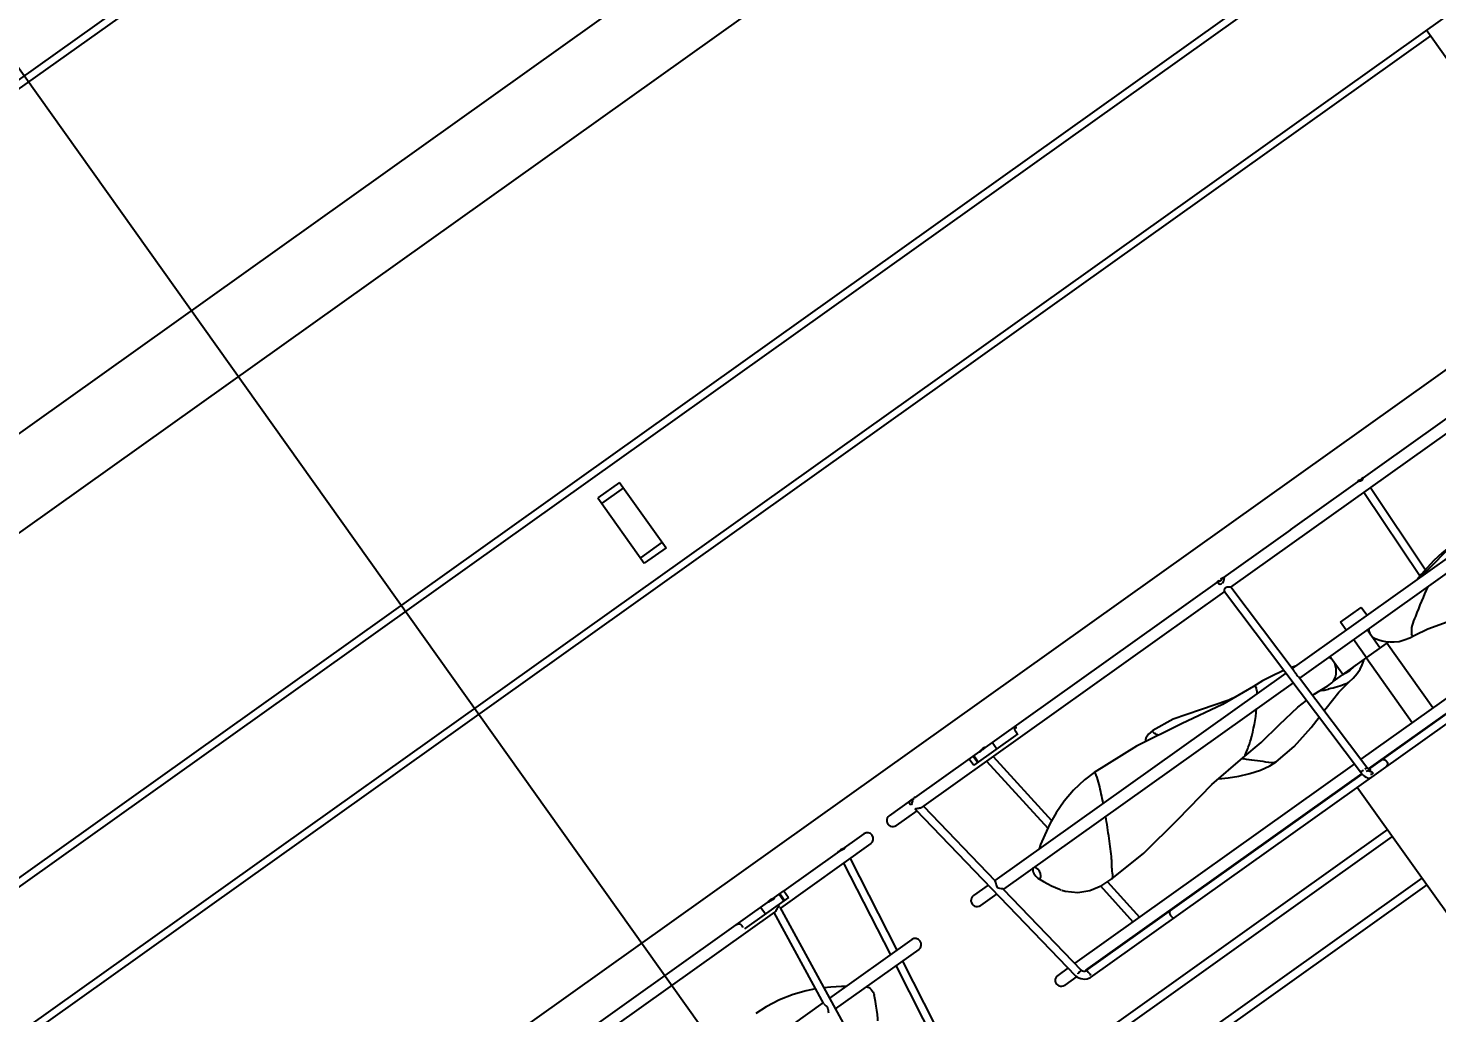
# Model space of a CAD drawing. Header units: feet. Extents: x 2321988 to 2329858, y 6722724 to 6730499.
# Drawn here: x 2326090.481 to 2326093.937, y 6726881.801 to 6726884.216 of the extents above; entities that cross this region are included whole.
import ezdxf

# ---------------------------------------------------------------- set-up
doc = ezdxf.new("R2010")
doc.units = ezdxf.units.FT
doc.header["$MEASUREMENT"] = 0
doc.header["$PDSIZE"] = 5
doc.layers.add('BESS Dimensions', color=3, linetype='Continuous')
doc.layers.add('C-BESS-EQUIPMENT', color=255, linetype='Continuous')
doc.styles.add('TG_DIMS', font='arial.ttf')
doc.dimstyles.new('TG-PROPOSED-ANNO', dxfattribs={"dimtxt": 0.1, "dimasz": 0.1, "dimexe": 0.05, "dimexo": 0.05, "dimgap": 0.02, "dimtad": 0, "dimtih": 1, "dimtoh": 1, "dimdsep": 46, "dimtxsty": 'TG_DIMS', "dimcen": 0, "dimclrd": 256, "dimclre": 256, "dimclrt": 256, "dimaunit": 1, "dimadec": 6, "dimazin": 2, "dimtfac": 1, "dimtofl": 0, "dimtmove": 1, "dimatfit": 3, "dimfxl": 1, "dimtolj": 1, "dimtzin": 0, "dimarcsym": 0})

# ---------------------------------------------------------------- blocks, each defined once
blk = doc.blocks.new('Midpoint Site Plan$0$A$Cc1a3344c')
at = {"linetype": 'Continuous'}
for p, q in [((2756.1, -1502.5), (2756.1, -2924.5)), ((2845, -1502.5), (2845, -2924.5)), ((2264.5, -1518.4), (2264.5, -2924.5)), ((3276.3, -2179.8), (3276.3, -1548.3)), ((2480, -1564.5), (2480, -2924.5)), ((2540.5, -1564.5), (2540.5, -2924.5)), ((2750.5, -1564.5), (2750.5, -2924.5)), ((3060.5, -1564.5), (2845, -1564.5)), ((2850.5, -1564.5), (2850.5, -3000.7)), ((3060.5, -1564.5), (3060.5, -2959.5)), ((3090.5, -1864), (3090.5, -1569.2)), ((2270, -1570.8), (2270, -2924.5)), ((3099.5, -1925.1), (3099.5, -1583.8)), ((3175.7, -1594), (3175.7, -1923)), ((3184.7, -1595), (3184.7, -1922.7)), ((3260.8, -1604.2), (3260.8, -1920.6)), ((3269.8, -1605.9), (3269.8, -1920.3)), ((3270.3, -1920.3), (3270.3, -1606.7)), ((3099.5, -1797), (3173.4, -1799.1)), ((3099.5, -1803), (3174.9, -1805.1)), ((3208.1, -1838.1), (3208.6, -1833.9)), ((3201.3, -1903.8), (3201.3, -1852.7)), ((3090.5, -1864), (3090.5, -1925.3)), ((3175.7, -1854.5), (3168.4, -1854.5)), ((3168.4, -1873.5), (3168.4, -1854.5)), ((3201.3, -1860.7), (3184.7, -1860.7)), ((3260.8, -1854.5), (3201.3, -1854.5)), ((3175.7, -1873.5), (3168.4, -1873.5)), ((3201.3, -1873.2), (3184.7, -1873.2)), ((3260.8, -1873.5), (3201.3, -1873.5)), ((3201.3, -1894.8), (3184.7, -1894.8)), ((3200.9, -1920.8), (3201.7, -1908.9)), ((3201.3, -1919.8), (3201.3, -1915.3)), ((3090.4, -1925.3), (3090.7, -1925.3)), ((3099.5, -1925), (3178.1, -1922.9)), ((3099.5, -1931), (3268.3, -1926.4)), ((3175.7, -1919.9), (3174.9, -1923)), ((3183.4, -1922.7), (3268.1, -1920.4)), ((3201, -1922.3), (3200.9, -1920.8)), ((3201.3, -1919.8), (3201, -1919.8)), ((3260.8, -1926.6), (3260.8, -2183.4)), ((3269.8, -1926.3), (3269.8, -2179.8)), ((3270.3, -2179.8), (3270.3, -1926.3)), ((3090.5, -1931.3), (3090.5, -2209.3)), ((3090.6, -1931.3), (3091.1, -1931.3)), ((3099.5, -1930.9), (3099.5, -2209.1)), ((3175.7, -1929), (3175.7, -2196)), ((3184.7, -1928.7), (3184.7, -2194.7)), ((3468.4, -1935), (3276.3, -1935)), ((3315.1, -1935), (3315.1, -2553)), ((3321.5, -1935), (3321.5, -2553)), ((3359.6, -1935), (3359.6, -2553)), ((3365.9, -1935), (3365.9, -2553)), ((3170.4, -1946.4), (3169.9, -1954.3)), ((3169.9, -1954.3), (3169.9, -1954.3)), ((3269.8, -1954), (3270.3, -1954)), ((3208.7, -1991.9), (3208.7, -1991.9)), ((3153, -2034.8), (3153, -2034.8)), ((3155.4, -2043.3), (3156.7, -2044)), ((3155.4, -2051.7), (3153, -2088.8)), ((3096.5, -2118.5), (3096.5, -2158.9)), ((3225.3, -2128.1), (3260.8, -2123.9)), ((3090.5, -2137.7), (3096.5, -2137.7)), ((3099.5, -2143.4), (3163.9, -2135.6)), ((3224.9, -2134.2), (3260.8, -2129.9)), ((3090.1, -2146), (3090.1, -2146.3)), ((3090.2, -2144.5), (3090.6, -2144.5)), ((3099.5, -2149.4), (3166.9, -2141.3)), ((3090.5, -2154.7), (3096.5, -2154.7)), ((3090.5, -2155.4), (3096.5, -2155.4)), ((3090.5, -2158.9), (3096.5, -2158.9)), ((3184.7, -2167.4), (3184.7, -2167.5)), ((3193, -2168.8), (3193.8, -2168.2)), ((3098, -2213.7), (3268.7, -2188.3)), ((3184.6, -2194.7), (3267.8, -2182.4)), ((3260.8, -2189.5), (3260.8, -2199)), ((3268.7, -2188.1), (3268.7, -2188.3)), ((3269.8, -2187.9), (3269.8, -2199)), ((3099.5, -2207.4), (3176.1, -2196)), ((3184.7, -2200.8), (3184.7, -2215.7)), ((3090.1, -2208.8), (3090.4, -2208.7)), ((3090.1, -2208.9), (3090.1, -2208.8)), ((3175.7, -2202.1), (3175.7, -2215.7)), ((3090.5, -2212.8), (3090.5, -2232.3)), ((3091, -2214.7), (3093.2, -2214.4)), ((3091, -2214.5), (3091, -2214.7)), ((3099.5, -2213.4), (3099.5, -2232.3)), ((2770.5, -2252), (2830.5, -2252)), ((2770.5, -2252), (2770.5, -2272)), ((2775.5, -2252), (2775.5, -2272)), ((2825.5, -2252), (2825.5, -2272)), ((2830.5, -2252), (2830.5, -2272)), ((3090.5, -2255.7), (3090.5, -2329.2)), ((3099.5, -2255.7), (3099.5, -2338.6)), ((2770.5, -2272), (2830.5, -2272)), ((3099.5, -2274.7), (3175.7, -2286)), ((3175.7, -2272.4), (3175.7, -2347.9)), ((3184.7, -2272.4), (3184.7, -2349)), ((3090.1, -2279.1), (3090.1, -2279.3)), ((3090.1, -2279.3), (3090.4, -2279.4)), ((3099.5, -2280.7), (3175.7, -2292)), ((3184.6, -2293.4), (3260.8, -2304.7)), ((3184.7, -2287.3), (3260.8, -2298.6)), ((3184.7, -2320.6), (3184.7, -2320.7)), ((3197.5, -2321.3), (3193, -2319.3)), ((3090.5, -2329.2), (3096.5, -2329.2)), ((3090.5, -2624), (3090.5, -2329.2)), ((3090.5, -2332.7), (3096.5, -2332.7)), ((3090.5, -2333.4), (3096.5, -2333.4)), ((3096.5, -2329.2), (3096.5, -2369.6)), ((3098.6, -2338.6), (3268.6, -2359.1)), ((3090.1, -2342), (3090.1, -2341.8)), ((3090.2, -2343.6), (3090.4, -2343.6)), ((3099.4, -2344.7), (3176.4, -2354)), ((3099.5, -2685.1), (3099.5, -2343.8)), ((3090.5, -2350.4), (3096.5, -2350.4)), ((3175.7, -2354), (3175.7, -2683))]:
    blk.add_line(p, q, dxfattribs=at)
for points in [[(3169.9, -1768.9), (3171, -1778.7), (3173.6, -1793.1), (3175.7, -1805.2)], [(3169.9, -1773.8), (3170.4, -1781.6), (3171.5, -1789.9), (3172.9, -1797.1), (3174.4, -1803.3), (3175.7, -1808.1)], [(3208.6, -1833.9), (3210.4, -1823.2), (3214.6, -1808.4), (3219.8, -1791.1), (3224, -1772.4)], [(3193.3, -1859.5), (3194.2, -1859), (3195.9, -1857.9), (3197.8, -1856.3), (3199.8, -1854.4), (3201.8, -1852.1), (3203.8, -1849.3), (3205.6, -1846.1), (3207, -1842.4), (3208.1, -1838.1)], [(3208.6, -1894.1), (3208.1, -1890), (3207, -1885.7), (3205.6, -1882), (3203.8, -1878.8), (3201.8, -1876), (3201.3, -1875.4)], [(3215.2, -1921.9), (3214.6, -1919.7), (3210.4, -1904.9), (3208.6, -1894.1)], [(3173.4, -1929), (3172.9, -1931), (3171.5, -1938.2), (3170.4, -1946.4)], [(3208.7, -1991.9), (3207.2, -1974.1), (3204.3, -1955.2), (3201.8, -1936.4), (3201.3, -1928.3)], [(3225.5, -1973.3), (3224, -1955.7), (3219.8, -1937), (3217, -1927.8)], [(3169.9, -1954.3), (3167.3, -1981.2), (3161.4, -2014.6), (3155.4, -2051.7)], [(3168.5, -1969.2), (3167.5, -1975.4), (3161, -1996.8), (3154.8, -2017.5), (3153, -2034.8)], [(3210.9, -2015.9), (3214.6, -2009.5), (3218.2, -2002.2), (3221.4, -1994.4), (3223.8, -1986.4), (3225.2, -1978.8), (3225.5, -1973.3)], [(3225.5, -2124.3), (3223.7, -2093.5), (3218, -2058.1), (3211.5, -2022.3), (3208.7, -1991.9)], [(3153, -2034.8), (3153.3, -2038.9), (3154.7, -2042.5), (3155.4, -2043.3)], [(3153, -2088.8), (3153.4, -2098), (3154.9, -2109), (3157.6, -2119.5), (3161.1, -2129.3), (3165.1, -2138.1), (3169.5, -2145.9), (3173.8, -2152.7), (3175.7, -2155.3)], [(3210.7, -2159.5), (3212.8, -2157.8), (3219.2, -2150.8), (3223.2, -2142.6), (3225.1, -2133.1), (3225.5, -2124.3)], [(3193, -2168.8), (3197.5, -2166.8), (3200.8, -2165.3), (3203.6, -2163.9), (3206.4, -2162.3), (3209.1, -2160.6), (3210.3, -2159.7)], [(3269.5, -2181.5), (3270.1, -2180.7), (3270.3, -2179.8)], [(3267.8, -2182.4), (3268.7, -2182.1), (3269.5, -2181.5)], [(3210.3, -2328.3), (3209.1, -2327.4), (3206.4, -2325.7), (3203.6, -2324.2), (3200.8, -2322.8), (3197.5, -2321.3)], [(3175.7, -2332.7), (3173.8, -2335.4), (3169.5, -2342.2), (3166.9, -2346.8)], [(3163.9, -2352.5), (3161.1, -2358.8), (3157.6, -2368.5), (3154.9, -2379.1), (3153.4, -2390.1), (3153, -2399.3)]]:
    blk.add_lwpolyline(points, dxfattribs=at)
for centre, radius, start, end in [((3165, -1889), 36.8, 350.9202, 9.4861), ((3189.3, -1907.3), 12.5, 90, 111.8416), ((3030.6, -1837), 188.1, 335.1322, 336.6087), ((3056.3, -1848.2), 160.1, 336.6277, 337.3306), ((3276.1, -1926.1), 7.17, 124.5594, 126.9212), ((3172, -1954.4), 2.07, 175.8494, 178.0957), ((2977.4, -1750.9), 334.6, 313.7264, 313.9487), ((3154, -2034.8), 0.977, 180.2717, 181.9231), ((3267.4, -2118.6), 10.4, 283.5059, 286.3617), ((3151.5, -2140), 61.7, 186.0522, 187.4129), ((3156, -2140.6), 65.8, 184.5504, 184.7088), ((3265.3, -2199), 4.5, 180, 0), ((3180.2, -2215.7), 4.5, 180, 0), ((3095, -2232.3), 4.5, 180, 0), ((3095, -2255.7), 4.5, 0, 180), ((3180.2, -2272.4), 4.5, 0, 180), ((3151.5, -2348.1), 61.7, 172.5871, 173.9478)]:
    blk.add_arc(centre, radius, start, end, dxfattribs=at)
for points, knots in [([(3090.1, -1801.4), (3091.2, -1801), (3091.4, -1798.9), (3090.2, -1796), (3090.3, -1798.2), (3090.4, -1798.8)], [0, 0, 0, 0, 0.549884, 0.703753, 1, 1, 1, 1]), ([(3090.1, -1801.4), (3090.8, -1801.1), (3091.1, -1799.1), (3091, -1797.5), (3090.5, -1796.9)], [0, 0, 0, 0, 0.515776, 1, 1, 1, 1]), ([(3090.1, -1800.3), (3090.1, -1800.7), (3090.1, -1801.3), (3090.2, -1802), (3090.3, -1802.2)], [0, 0, 0, 0, 0.54169, 1, 1, 1, 1]), ([(3090.3, -1802.2), (3090.3, -1802.3), (3090.4, -1802.3), (3090.4, -1802.4), (3090.4, -1802.4)], [0, 0, 0, 0, 0.515068, 1, 1, 1, 1]), ([(3090.4, -1802.4), (3090.4, -1802.4), (3090.4, -1802.5), (3090.4, -1802.6), (3090.5, -1802.6)], [0, 0, 0, 0, 0.533139, 1, 1, 1, 1]), ([(3184.6, -1804.7), (3188.5, -1811.9), (3195.4, -1821.9), (3202.5, -1833.6), (3206.6, -1835.4)], [0, 0, 0, 0, 0.642262, 1, 1, 1, 1]), ([(3206.6, -1835.4), (3206.9, -1835.5), (3207.3, -1835.7), (3207.7, -1835.6), (3207.9, -1835.6)], [0, 0, 0, 0, 0.56499, 1, 1, 1, 1]), ([(3207.9, -1835.6), (3208.1, -1835.5), (3208.6, -1834.9), (3208.6, -1834.3), (3208.6, -1833.9)], [0, 0, 0, 0, 0.408501, 1, 1, 1, 1]), ([(3189.3, -1860.7), (3190, -1860.7), (3191.4, -1860.5), (3192.7, -1859.9), (3193.3, -1859.5)], [0, 0, 0, 0, 0.487518, 1, 1, 1, 1]), ([(3208.6, -1894.1), (3208.7, -1895), (3207.9, -1900.5), (3205.8, -1905.6), (3204, -1909.9)], [0, 0, 0, 0, 0.153674, 1, 1, 1, 1]), ([(3270.3, -1908.1), (3270.3, -1906.9), (3273.1, -1904.6), (3276.3, -1906.8), (3276.3, -1908.1)], [0, 0, 0, 0, 0.477203, 1, 1, 1, 1]), ([(3090.1, -1927.8), (3090.1, -1927.4), (3090.1, -1926.7), (3090.3, -1926), (3090.4, -1925.7)], [0, 0, 0, 0, 0.554163, 1, 1, 1, 1]), ([(3090.1, -1926.6), (3090.8, -1926.9), (3091.1, -1929), (3091, -1930.6), (3090.5, -1931.2)], [0, 0, 0, 0, 0.515776, 1, 1, 1, 1]), ([(3090.1, -1926.6), (3091.2, -1927.1), (3091.4, -1929.1), (3090.2, -1932.1), (3090.3, -1929.9), (3090.4, -1929.3)], [0, 0, 0, 0, 0.549884, 0.703753, 1, 1, 1, 1]), ([(3090.4, -1925.7), (3090.4, -1925.7), (3090.4, -1925.6), (3090.4, -1925.5), (3090.5, -1925.5)], [0, 0, 0, 0, 0.533139, 1, 1, 1, 1]), ([(3090.5, -1925.4), (3090.6, -1925.3), (3090.9, -1925.4), (3090.8, -1925.8), (3090.8, -1926)], [0, 0, 0, 0, 0.207721, 1, 1, 1, 1]), ([(3090.5, -1925.5), (3090.5, -1925.5), (3090.5, -1925.4), (3090.5, -1925.4), (3090.5, -1925.4)], [0, 0, 0, 0, 0.544357, 1, 1, 1, 1]), ([(3091.2, -1925.3), (3091.1, -1925.3), (3090.9, -1925.1), (3090.7, -1925.2), (3090.7, -1925.3)], [0, 0, 0, 0, 0.680911, 1, 1, 1, 1]), ([(3090.8, -1926), (3090.8, -1926.2), (3090.7, -1926.6), (3090.7, -1927.1), (3090.7, -1927.3)], [0, 0, 0, 0, 0.424985, 1, 1, 1, 1]), ([(3093.6, -1928.7), (3093.6, -1928), (3092.7, -1926.7), (3091.8, -1925.7), (3091.2, -1925.3)], [0, 0, 0, 0, 0.51019, 1, 1, 1, 1]), ([(3099.5, -1925.1), (3099.5, -1925.6), (3098.2, -1926.4), (3097.7, -1927.8), (3097.7, -1928.6)], [0, 0, 0, 0, 0.375311, 1, 1, 1, 1]), ([(3183.2, -1923.1), (3182.5, -1922.9), (3180.9, -1922.9), (3179.3, -1923), (3178.5, -1923.2)], [0, 0, 0, 0, 0.452014, 1, 1, 1, 1]), ([(3268.1, -1920.4), (3268.4, -1920.4), (3268.9, -1920.3), (3269.3, -1920.1), (3269.6, -1920)], [0, 0, 0, 0, 0.493582, 1, 1, 1, 1]), ([(3268.1, -1920.6), (3268.2, -1920.5), (3269.2, -1920.8), (3268.4, -1921.8), (3268.4, -1922.5)], [0, 0, 0, 0, 0.126655, 1, 1, 1, 1]), ([(3268.7, -1923.9), (3268.7, -1924.4), (3268.6, -1925.2), (3268.4, -1925.9), (3268.3, -1926.2)], [0, 0, 0, 0, 0.579335, 1, 1, 1, 1]), ([(3268.3, -1926.4), (3268.6, -1926.4), (3269.1, -1926.4), (3269.5, -1926.4), (3269.8, -1926.4)], [0, 0, 0, 0, 0.512247, 1, 1, 1, 1]), ([(3269.6, -1920), (3269.6, -1920), (3269.8, -1920), (3269.9, -1919.9), (3269.9, -1919.9)], [0, 0, 0, 0, 0.504818, 1, 1, 1, 1]), ([(3269.9, -1919.9), (3270.3, -1919.7), (3270.8, -1919.1), (3271.6, -1919.6), (3271.6, -1919.8)], [0, 0, 0, 0, 0.641522, 1, 1, 1, 1]), ([(3270.3, -1922.4), (3270.3, -1922), (3270.7, -1921.2), (3271.4, -1920.6), (3271.8, -1920.3)], [0, 0, 0, 0, 0.436344, 1, 1, 1, 1]), ([(3272, -1920.2), (3272.7, -1919.7), (3274.8, -1918.2), (3274.6, -1920.7), (3274.3, -1921.3)], [0, 0, 0, 0, 0.555633, 1, 1, 1, 1]), ([(3090.6, -1931.1), (3090.6, -1931.1), (3090.6, -1931.2), (3090.5, -1931.2), (3090.5, -1931.2)], [0, 0, 0, 0, 0.544357, 1, 1, 1, 1]), ([(3090.7, -1930.7), (3090.7, -1930.8), (3090.7, -1930.9), (3090.6, -1931), (3090.6, -1931.1)], [0, 0, 0, 0, 0.547631, 1, 1, 1, 1]), ([(3091, -1928.8), (3091, -1929.2), (3090.9, -1929.8), (3090.8, -1930.5), (3090.7, -1930.7)], [0, 0, 0, 0, 0.54169, 1, 1, 1, 1]), ([(3091.4, -1931.1), (3091.5, -1931.1), (3091.7, -1931.1), (3091.9, -1931.1), (3092, -1931.1)], [0, 0, 0, 0, 0.486368, 1, 1, 1, 1]), ([(3092, -1931.1), (3092.4, -1931), (3093.3, -1930.4), (3093.4, -1929.3), (3093.3, -1928.9)], [0, 0, 0, 0, 0.47221, 1, 1, 1, 1]), ([(3097.7, -1928.6), (3097.7, -1929.2), (3098.2, -1930.2), (3099, -1931), (3099.4, -1931)], [0, 0, 0, 0, 0.6037, 1, 1, 1, 1]), ([(3170.7, -1953.2), (3170.5, -1953.3), (3170, -1953.5), (3169.9, -1954), (3169.9, -1954.2)], [0, 0, 0, 0, 0.47754, 1, 1, 1, 1]), ([(3171.9, -1953.3), (3171.7, -1953.2), (3171.3, -1953.2), (3170.9, -1953.2), (3170.7, -1953.2)], [0, 0, 0, 0, 0.559093, 1, 1, 1, 1]), ([(3175.7, -1955.1), (3175, -1954.7), (3173.8, -1954), (3172.5, -1953.5), (3171.9, -1953.3)], [0, 0, 0, 0, 0.574028, 1, 1, 1, 1]), ([(3208.7, -1991.9), (3208.6, -1990.1), (3205.9, -1985.6), (3198.5, -1975.4), (3190.6, -1967.3), (3184.7, -1962.1)], [0, 0, 0, 0, 0.13775, 0.381954, 1, 1, 1, 1]), ([(3225.5, -1973.3), (3225.5, -1975.8), (3218.5, -1982), (3213.7, -1987.9), (3209.7, -1991.8)], [0, 0, 0, 0, 0.314118, 1, 1, 1, 1]), ([(3153.2, -2035.3), (3153.2, -2035.2), (3153.1, -2035.1), (3153, -2034.9), (3153, -2034.9)], [0, 0, 0, 0, 0.466551, 1, 1, 1, 1]), ([(3155.7, -2034.9), (3155.2, -2035.1), (3154.4, -2035.4), (3153.4, -2035.5), (3153.2, -2035.3)], [0, 0, 0, 0, 0.655342, 1, 1, 1, 1]), ([(3158.4, -2033.5), (3157.9, -2033.8), (3157, -2034.3), (3156.1, -2034.7), (3155.7, -2034.9)], [0, 0, 0, 0, 0.548004, 1, 1, 1, 1]), ([(3153.2, -2088.5), (3153.2, -2088.5), (3153.1, -2088.6), (3153, -2088.7), (3153, -2088.8)], [0, 0, 0, 0, 0.518296, 1, 1, 1, 1]), ([(3155.7, -2088.7), (3155.2, -2088.6), (3154.4, -2088.4), (3153.5, -2088.4), (3153.2, -2088.5)], [0, 0, 0, 0, 0.649122, 1, 1, 1, 1]), ([(3175.7, -2096.6), (3173.5, -2095.6), (3167, -2092.8), (3160.4, -2089.9), (3155.7, -2088.7)], [0, 0, 0, 0, 0.326171, 1, 1, 1, 1]), ([(3225.5, -2124.3), (3225.5, -2122.8), (3219.7, -2120.2), (3212.5, -2114.7), (3199.2, -2108), (3189.8, -2103.2), (3184.7, -2100.8)], [0, 0, 0, 0, 0.093408, 0.319517, 0.640523, 1, 1, 1, 1]), ([(3096.5, -2118.5), (3095.3, -2118.8), (3093.6, -2118.9), (3091, -2117.8), (3091.7, -2116.6), (3092.1, -2116.3)], [0, 0, 0, 0, 0.578801, 0.785243, 1, 1, 1, 1]), ([(3090.1, -2146), (3090.3, -2147.4), (3091.2, -2151.8), (3090.8, -2147.2), (3090.8, -2146), (3090.2, -2144.1), (3090.3, -2145.4), (3090.4, -2145.8)], [0, 0, 0, 0, 0.374031, 0.563508, 0.84829, 0.881741, 1, 1, 1, 1]), ([(3090.1, -2145.2), (3090.1, -2145.4), (3090.1, -2145.8), (3090.1, -2146.3), (3090.2, -2146.5)], [0, 0, 0, 0, 0.411635, 1, 1, 1, 1]), ([(3090.3, -2148), (3090.4, -2148.2), (3090.4, -2148.7), (3090.5, -2149.2), (3090.5, -2149.4)], [0, 0, 0, 0, 0.525046, 1, 1, 1, 1]), ([(3184.6, -2167.3), (3184.6, -2167.4), (3184.7, -2167.4), (3184.7, -2167.5), (3184.7, -2167.5)], [0, 0, 0, 0, 0.49108, 1, 1, 1, 1]), ([(3185.6, -2165.5), (3185.4, -2165.6), (3185.1, -2165.8), (3184.9, -2166), (3184.7, -2166.1)], [0, 0, 0, 0, 0.54064, 1, 1, 1, 1]), ([(3193.8, -2168.2), (3194.1, -2167.9), (3194.3, -2166.9), (3193.4, -2166.4), (3193, -2166.1)], [0, 0, 0, 0, 0.420988, 1, 1, 1, 1]), ([(3270.3, -2179.8), (3270.3, -2178.8), (3272.3, -2179.2), (3275, -2178.3), (3274.5, -2179.3), (3274.3, -2179.4)], [0, 0, 0, 0, 0.577911, 0.858667, 1, 1, 1, 1]), ([(3267.8, -2182.6), (3268, -2183.1), (3268.2, -2184.2), (3268.5, -2185.3), (3268.5, -2185.9)], [0, 0, 0, 0, 0.496562, 1, 1, 1, 1]), ([(3268.5, -2185.9), (3268.5, -2185.9), (3268.4, -2186), (3268.4, -2185.9), (3268.4, -2185.9)], [0, 0, 0, 0, 0.47054, 1, 1, 1, 1]), ([(3184.5, -2194.8), (3183.5, -2195.9), (3181, -2199), (3177.9, -2196.2), (3176.2, -2196)], [0, 0, 0, 0, 0.463877, 1, 1, 1, 1]), ([(3090.1, -2208.9), (3090.2, -2209), (3090.2, -2209.3), (3090.3, -2209.6), (3090.3, -2209.8)], [0, 0, 0, 0, 0.388671, 1, 1, 1, 1]), ([(3090.3, -2209.8), (3090.5, -2210.4), (3090.6, -2210.6), (3090.8, -2212.4), (3090.7, -2212.2)], [0, 0, 0, 0, 0.753865, 1, 1, 1, 1]), ([(3090.3, -2211.2), (3090.3, -2211.2), (3090.3, -2211.1), (3090.3, -2211.2), (3090.4, -2211.2)], [0, 0, 0, 0, 0.629066, 1, 1, 1, 1]), ([(3090.5, -2212.7), (3090.5, -2212.4), (3090.4, -2211.9), (3090.3, -2211.4), (3090.3, -2211.2)], [0, 0, 0, 0, 0.607668, 1, 1, 1, 1]), ([(3090.4, -2211.2), (3090.4, -2211.2), (3090.4, -2211.2), (3090.4, -2211.2), (3090.4, -2211.2)], [0, 0, 0, 0, 0.448857, 1, 1, 1, 1]), ([(3091.2, -2211.3), (3091, -2211.1), (3090.6, -2210.7), (3090.7, -2210), (3090.9, -2209.9)], [0, 0, 0, 0, 0.629016, 1, 1, 1, 1]), ([(3092.1, -2212.3), (3091.9, -2212.1), (3091.6, -2211.8), (3091.4, -2211.5), (3091.2, -2211.3)], [0, 0, 0, 0, 0.51379, 1, 1, 1, 1]), ([(3098.9, -2211.1), (3098.7, -2211.6), (3098.3, -2212.4), (3097.7, -2213.2), (3097.7, -2213.5)], [0, 0, 0, 0, 0.621916, 1, 1, 1, 1]), ([(3099.5, -2209.1), (3099.5, -2209.4), (3099.4, -2210.1), (3099.1, -2210.8), (3098.9, -2211.1)], [0, 0, 0, 0, 0.466154, 1, 1, 1, 1]), ([(3090.9, -2214.5), (3090.9, -2214.3), (3090.7, -2213.7), (3090.6, -2213.1), (3090.5, -2212.7)], [0, 0, 0, 0, 0.392016, 1, 1, 1, 1]), ([(3092.8, -2213.1), (3092.7, -2212.9), (3092.4, -2212.7), (3092.2, -2212.4), (3092.1, -2212.3)], [0, 0, 0, 0, 0.486979, 1, 1, 1, 1]), ([(3093.3, -2213.7), (3093.3, -2213.6), (3093.1, -2213.4), (3092.9, -2213.2), (3092.8, -2213.1)], [0, 0, 0, 0, 0.458734, 1, 1, 1, 1]), ([(3093.6, -2214.1), (3093.6, -2214.1), (3093.5, -2213.9), (3093.4, -2213.8), (3093.3, -2213.7)], [0, 0, 0, 0, 0.395097, 1, 1, 1, 1]), ([(3093.4, -2214.4), (3093.4, -2214.4), (3093.4, -2214.2), (3093.3, -2214.1), (3093.3, -2214)], [0, 0, 0, 0, 0.333012, 1, 1, 1, 1]), ([(3097.7, -2213.5), (3097.7, -2213.6), (3097.8, -2213.7), (3097.9, -2213.6), (3097.9, -2213.6)], [0, 0, 0, 0, 0.464353, 1, 1, 1, 1]), ([(3090.1, -2279.4), (3090.4, -2277.6), (3091.9, -2269.3), (3089.8, -2277.8), (3090.4, -2276.9)], [0, 0, 0, 0, 0.646688, 1, 1, 1, 1]), ([(3090.1, -2279.4), (3090.4, -2277.5), (3091.6, -2270.7), (3090.3, -2275.8), (3090.3, -2276.9)], [0, 0, 0, 0, 0.642488, 1, 1, 1, 1]), ([(3090.5, -2275.4), (3090.5, -2275.7), (3090.4, -2276.2), (3090.3, -2276.7), (3090.3, -2276.9)], [0, 0, 0, 0, 0.607668, 1, 1, 1, 1]), ([(3090.4, -2276.9), (3090.4, -2276.9), (3090.4, -2276.9), (3090.4, -2276.9), (3090.4, -2276.9)], [0, 0, 0, 0, 0.448857, 1, 1, 1, 1]), ([(3090.1, -2342), (3090.3, -2340.7), (3091.2, -2336.2), (3090.7, -2341), (3090.8, -2342.2), (3090.1, -2344), (3090.3, -2342.6), (3090.4, -2342.1)], [0, 0, 0, 0, 0.369624, 0.562855, 0.843103, 0.869005, 1, 1, 1, 1]), ([(3090.1, -2341.8), (3090.4, -2340.6), (3091, -2336.8), (3090.9, -2340.4), (3090.3, -2344.7), (3090.3, -2343.4)], [0, 0, 0, 0, 0.414866, 0.570644, 1, 1, 1, 1]), ([(3098.4, -2338.6), (3098.3, -2338.6), (3097.9, -2338.6), (3097.7, -2339), (3097.7, -2339.2)], [0, 0, 0, 0, 0.490968, 1, 1, 1, 1]), ([(3090.1, -2342.9), (3090.1, -2342.7), (3090.1, -2342.3), (3090.1, -2341.8), (3090.2, -2341.6)], [0, 0, 0, 0, 0.411635, 1, 1, 1, 1]), ([(3090.3, -2340.1), (3090.4, -2339.9), (3090.4, -2339.4), (3090.5, -2338.9), (3090.5, -2338.7)], [0, 0, 0, 0, 0.525046, 1, 1, 1, 1]), ([(3090.5, -2342.5), (3090.5, -2342.8), (3090.8, -2343.5), (3090.3, -2343.4), (3090.3, -2343.4)], [0, 0, 0, 0, 0.926838, 1, 1, 1, 1]), ([(3097.7, -2339.2), (3097.7, -2339.5), (3098, -2340.2), (3098.3, -2340.8), (3098.5, -2341.2)], [0, 0, 0, 0, 0.426039, 1, 1, 1, 1]), ([(3098.5, -2341.2), (3098.7, -2341.7), (3099.2, -2342.5), (3099.5, -2343.4), (3099.5, -2343.8)], [0, 0, 0, 0, 0.563404, 1, 1, 1, 1]), ([(3176.7, -2353.8), (3178, -2353.6), (3180.7, -2352.4), (3182.9, -2354.4), (3184.2, -2354.8)], [0, 0, 0, 0, 0.51342, 1, 1, 1, 1]), ([(3090.5, -2372.6), (3090.5, -2371.6), (3091.5, -2369.4), (3094.2, -2369.6), (3094.9, -2370.3)], [0, 0, 0, 0, 0.495024, 1, 1, 1, 1])]:
    blk.add_open_spline(points, degree=3, knots=knots, dxfattribs=at)
for points in [[(3184.6, -1859.1), (3186, -1860.1), (3187.6, -1860.7), (3189.3, -1860.7)], [(3201.3, -1903.8), (3199.9, -1899), (3194.3, -1894.8), (3189.3, -1894.8)], [(3201.7, -1908.9), (3201.9, -1907.2), (3201.8, -1905.5), (3201.3, -1903.8)], [(3269.8, -1926.4), (3272.3, -1926.3), (3276.3, -1924.9), (3276.3, -1922.4)], [(3270.3, -2102.7), (3270.3, -2104.7), (3276.3, -2104.7), (3276.3, -2102.7)], [(3184.7, -2167.5), (3186.4, -2169.7), (3190.4, -2169.9), (3193, -2168.8)], [(3193, -2166.1), (3190.9, -2164.8), (3187.9, -2164.6), (3185.6, -2165.5)], [(3268.7, -2188.3), (3272.4, -2187.8), (3276.3, -2183.6), (3276.3, -2179.8)], [(3184.7, -2320.6), (3186.4, -2318.4), (3190.4, -2318.2), (3193, -2319.3)]]:
    blk.add_open_spline(points, degree=3, dxfattribs=at)
blk = doc.blocks.new('*D109')
at = {"layer": 'BESS Dimensions', "lineweight": -2, "transparency": 16777216}
for p, q in [((2326125.1693, 6727002.8662), (2326110.2842, 6727023.7584)), ((2326105.0412, 6727013.8836), (2326040.7778, 6726968.0974)), ((2325956.6732, 6726908.1749), (2326020.9365, 6726953.961)), ((2325960.5127, 6726885.5523), (2325945.6276, 6726906.4444))]:
    blk.add_line(p, q, dxfattribs=at)
at = {"layer": 'BESS Dimensions', "transparency": 16777216}
for points in [[(2326104.0741, 6727015.241), (2326106.0083, 6727012.5262), (2326113.1855, 6727019.6862)], [(2325955.7061, 6726909.5323), (2325957.6403, 6726906.8175), (2325948.5289, 6726902.3723)]]:
    blk.add_solid(points, dxfattribs=at)
at = {"layer": 'Defpoints', "color": 0, "transparency": 16777216}
for p in [(2326128.0706, 6726998.7941), (2325948.5289, 6726902.3723), (2325963.414, 6726881.4801)]:
    blk.add_point(p, dxfattribs=at)
at = {"layer": 'BESS Dimensions', "transparency": 16777216, "insert": (2326030.8572, 6726961.0292), "char_height": 10, "attachment_point": 5, "style": 'TG_DIMS'}
blk.add_mtext("\\A1;202.17'", dxfattribs=at)

msp = doc.modelspace()

# ---------------------------------------------------------------- linework, layer by layer
at = {"layer": 'C-BESS-EQUIPMENT'}
msp.add_lwpolyline([(2326094.5737, 6726878.3406), (2326077.7461, 6726901.9591), (2326090.777, 6726911.2433), (2326107.6046, 6726887.6248)], close=True, dxfattribs=at)

# ---------------------------------------------------------------- block references
at = {"layer": 'C-BESS-EQUIPMENT', "xscale": 0.003280839895013123, "yscale": 0.003280839895013123, "zscale": 0.003280839895013123, "rotation": 305.4689808292026}
msp.add_blockref('Midpoint Site Plan$0$A$Cc1a3344c', (2326092.6753, 6726894.792), dxfattribs=at)

# ---------------------------------------------------------------- dimensions: what is measured, and where the dimension line sits
at = {"layer": 'BESS Dimensions'}
dim = msp.add_aligned_dim(p1=(2326128.0706, 6726998.7941), p2=(2325963.414, 6726881.4801), distance=-25.6525, dimstyle='TG-PROPOSED-ANNO', override={"dimscale": 50, "dimpost": "'"}, dxfattribs=at)
dim.commit()
dim.dimension.update_dxf_attribs({"geometry": '*D109', "text_midpoint": (2326030.8572, 6726961.0292)})

doc.saveas('drawing.dxf')
